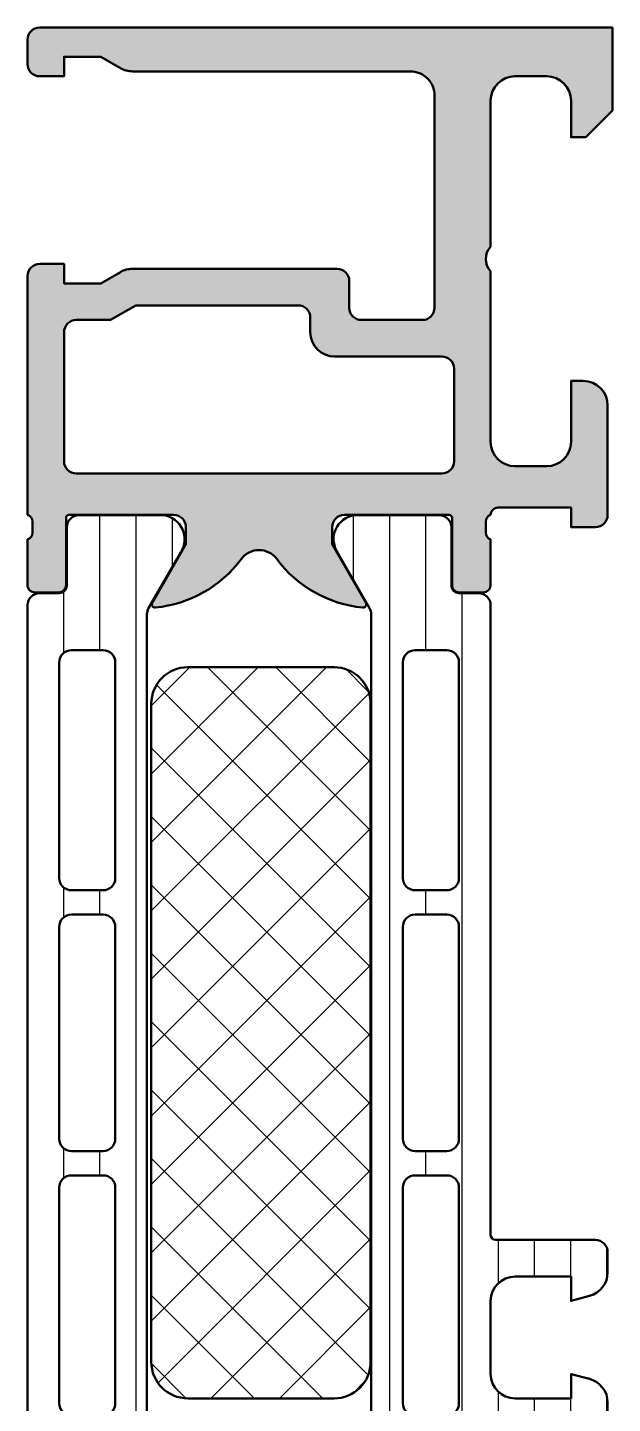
# Model space of a CAD drawing. Extents: x 0 to 49, y -95 to 75.
# Drawn here: x 0 to 24, y 18.5 to 75 of the extents above; entities that cross this region are included whole.
import ezdxf

# ---------------------------------------------------------------- set-up
doc = ezdxf.new("R2010")
doc.units = 0
for name, color, linetype, lineweight in [('0S-Alu contour', 7, 'Continuous', 50), ('0S-Alu hatch', 252, 'Continuous', 25), ('0S-Plastic contour', 254, 'Continuous', 50), ('0S-Plastic hatch', 253, 'Continuous', 25), ('0S-PT contour', 91, 'Continuous', 50), ('0S-PT hatch', 103, 'Continuous', 25)]:
    doc.layers.add(name, color=color, linetype=linetype, lineweight=lineweight)
pattern_1 = [(90, (0, 0), (-1.4859, 0), [])]

# ---------------------------------------------------------------- blocks, each defined once
blk = doc.blocks.new('367330__8F5F955E_AC65_4438_9811_DBC827B9E723_')
at = {"layer": '0S-PT hatch'}
h = blk.add_hatch(dxfattribs=at)
h.set_pattern_fill('ANSI37', color=256, scale=0.625, angle=90, style=0)
h.set_pattern_definition([(135, (0, 0), (-1.403165018917055, -1.403165018917055), []), (225, (0, 0), (1.403165018917055, -1.403165018917055), [])])
edge = h.paths.add_edge_path()
edge.add_arc((6.57767380267808, 47.25119923925621), 1.5, 90, 180)
edge.add_line((5.07767380267808, 47.25119923925621), (5.077673802678075, 20.25119923925622))
edge.add_arc((6.577673802678074, 20.25119923925622), 1.499999999999999, 180, 270)
edge.add_line((6.577673802678074, 18.75119923925621), (12.57767380267807, 18.75119923925621))
edge.add_arc((12.57767380267807, 20.25119923925622), 1.5, 269.9999999999999, 360)
edge.add_line((14.07767380267807, 20.25119923925622), (14.07767380267808, 47.25119923925621))
edge.add_arc((12.57767380267808, 47.25119923925621), 1.5, 0, 89.99999999999991)
edge.add_line((12.57767380267808, 48.75119923925621), (6.57767380267808, 48.75119923925621))
at = {"layer": '0S-PT contour', "color": 7}
for points in [[(12.57767380267808, 48.75119923925621), (6.57767380267808, 48.75119923925621)], [(5.07767380267808, 47.25119923925621), (5.077673802678075, 20.25119923925622)], [(14.07767380267807, 20.25119923925622), (14.07767380267808, 47.25119923925621)], [(6.577673802678074, 18.75119923925621), (12.57767380267807, 18.75119923925621)]]:
    blk.add_lwpolyline(points, dxfattribs=at)
for centre, radius, start, end in [((6.57767380267808, 47.25119923925621), 1.5, 90, 180), ((12.57767380267808, 47.25119923925621), 1.5, 0, 89.99999999999991), ((6.577673802678074, 20.25119923925622), 1.499999999999999, 180, 270), ((12.57767380267807, 20.25119923925622), 1.5, 269.9999999999999, 0)]:
    blk.add_arc(centre, radius, start, end, dxfattribs=at)
blk = doc.blocks.new('284029__112B1D0A_344D_4118_86FE_E40D09DBE733___904EAAC7_0597_4435_ABDF_BEF307A148AE_')
at = {"layer": '0S-Plastic hatch'}
h = blk.add_hatch(dxfattribs=at)
h.set_pattern_fill('ANSI31', color=256, scale=0.4680000000000001, angle=45, style=0)
h.set_pattern_definition(pattern_1)
edge = h.paths.add_edge_path()
edge.add_line((-0.0002396234800899, 51.2923665829539), (0.0008730658146567, 16.20987323126994))
edge.add_arc((0.5008703866745102, 16.20988866265423), 0.4999973210979823, 180.001768315893, 270.0023822799114)
edge.add_line((0.5008911758771977, 15.70989134198845), (1.311222508692105, 15.70991996840664))
edge.add_ellipse((1.311233374926423, 15.40991996860344), major_axis=(-0.2999999999999952, 0), ratio=1, start_angle=180.0020752978986, end_angle=270.00207529788577, ccw=False)
edge.add_line((1.611233374729626, 15.40993083483783), (1.610988354148806, 13.00993244145228))
edge.add_arc((2.110984331355042, 13.00994791207203), 0.4999959774455781, 180.0017728167248, 270.0023777790721)
edge.add_line((2.111005081224946, 12.50995193505702), (5.587546577030787, 12.5100785825211))
edge.add_arc((5.445200076149012, 13.4998915019918), 0.9999960709244801, 278.1836833497855, 392.7290913977266)
edge.add_line((6.28643314236926, 14.04055689774233), (4.967880712912856, 16.3241659869917))
edge.add_ellipse((5.400884374164901, 16.5741816451861), major_axis=(-0.5000000000000524, 0), ratio=1, start_angle=0.0021352027151237962, end_angle=30.00207189723028, ccw=False)
edge.add_line((4.900884374512044, 16.57416301202731), (4.899798062080973, 50.9284317676263))
edge.add_ellipse((5.399798061771674, 50.92844935524812), major_axis=(-0.5000000000000253, 0), ratio=1, start_angle=-29.997921301461815, end_angle=0.002015393048509395, ccw=False)
edge.add_line((4.966776290130999, 51.17843364532491), (6.285163287918043, 53.46213824658))
edge.add_arc((5.443891057259255, 54.00274270067447), 0.999996070924482, 327.2750591980466, 441.8204672459869)
edge.add_line((5.58616585417347, 54.9925659293509), (2.109624358367626, 54.9924392818868))
edge.add_arc((2.109639828987384, 54.49244330468058), 0.4999959774455675, 90.00177281669987, 180.0023777790715)
edge.add_line((1.609643851972377, 54.49242255481068), (1.610062732185175, 52.09242418547218))
edge.add_ellipse((1.310062732381969, 52.09241331923786), major_axis=(-0.2999999999999972, 0), ratio=1, start_angle=90.00207529788548, end_angle=180.0020752978986, ccw=False)
edge.add_line((1.310073598616285, 51.79241331943465), (0.4997422658013817, 51.79238469301645))
edge.add_arc((0.4997576971856851, 51.29238737215661), 0.4999973210979623, 90.00176831585983, 180.0023822800018)
edge = h.paths.add_edge_path()
edge.add_line((1.300321764398718, 40.101306686002), (1.300321764398718, 48.95131584127534))
edge.add_ellipse((1.800306505609649, 48.95131584128053), major_axis=(-0.4999847412109306, 0), ratio=1, start_angle=269.9999999999992, end_angle=360, ccw=False)
edge.add_line((1.800306505609655, 49.45130058249146), (3.100317186761999, 49.45130058249146))
edge.add_ellipse((3.100317186762006, 48.9512853237024), major_axis=(-0.5000152587890554, 0), ratio=1, start_angle=180, end_angle=270.0000000000008, ccw=False)
edge.add_line((3.600332445551062, 48.95128532369721), (3.600332445551062, 40.10130668600953))
edge.add_ellipse((3.100336084907739, 40.10130304665046), major_axis=(-0.4999963606565682, 0), ratio=1, start_angle=89.99958295740907, end_angle=180.0004170428646, ccw=False)
edge.add_line((3.100332445551062, 39.60130668600714), (1.800338339283145, 39.60130668600714))
edge.add_ellipse((1.80032176648634, 40.1013066878201), major_axis=(-0.5000000020876216, 0), ratio=1, start_angle=0, end_angle=90.00189910261571, ccw=False)
edge = h.paths.add_edge_path()
edge.add_line((1.300321764398704, 29.40130058248625), (1.300321764398718, 38.10130668600194))
edge.add_ellipse((1.800321764398718, 38.10130668600714), major_axis=(-0.5, 0), ratio=1, start_angle=270, end_angle=360, ccw=False)
edge.add_line((1.800321764398718, 38.60130668600714), (3.100332445551076, 38.60130668600715))
edge.add_ellipse((3.100332445551072, 38.10130668600716), major_axis=(-0.4999999999999929, 0), ratio=1, start_angle=180, end_angle=269.9999999999996, ccw=False)
edge.add_line((3.600332445551065, 38.10130668600195), (3.600332445551062, 29.40130058249147))
edge.add_ellipse((3.100332445551047, 29.40130058249147), major_axis=(-0.5000000000000142, 0), ratio=1, start_angle=90.000000001192, end_angle=180, ccw=False)
edge.add_line((3.10033244556145, 28.90130058249146), (1.80032176440912, 28.90130058249146))
edge.add_ellipse((1.800321764398704, 29.40130058249146), major_axis=(-0.5, 0), ratio=1, start_angle=0, end_angle=90.00000000119371, ccw=False)
edge = h.paths.add_edge_path()
edge.add_line((3.600332445540673, 27.4013005831899), (3.600332445540673, 18.5513066867056))
edge.add_ellipse((3.100336084897297, 18.55130304734897), major_axis=(-0.4999963606566215, 0), ratio=1, start_angle=89.99958295741521, end_angle=180.0004170428646, ccw=False)
edge.add_line((3.100332445540673, 18.05130668670559), (1.800338339272771, 18.0513066867056))
edge.add_ellipse((1.80032176647595, 18.55130668851857), major_axis=(-0.5000000020876216, 0), ratio=1, start_angle=0, end_angle=90.00189910261747, ccw=False)
edge.add_line((1.300321764388328, 18.55130668851857), (1.30032176438833, 27.40130058318471))
edge.add_ellipse((1.800321766545636, 27.40130058130726), major_axis=(-0.5000000021573064, 0), ratio=1, start_angle=269.99810091050426, end_angle=360, ccw=False)
edge.add_line((1.80033833922795, 27.9013005831899), (3.100332445540688, 27.90130058318992))
edge.add_ellipse((3.100336084897408, 27.40130422254666), major_axis=(-0.4999963606565109, 0), ratio=1, start_angle=179.9995829571355, end_angle=270.0004170425959, ccw=False)
at = {"layer": '0S-Alu contour', "color": 7}
for points in [[(1.800306505609655, 49.45130058249146), (3.100317186761999, 49.45130058249146)], [(1.300321764398718, 40.101306686002), (1.300321764398718, 48.95131584127534)], [(3.600332445551062, 48.95128532369721), (3.600332445551062, 40.10130668600953)], [(3.100332445551062, 39.60130668600714), (1.800338339283145, 39.60130668600714)], [(1.800321764398718, 38.60130668600714), (3.100332445551076, 38.60130668600715)], [(1.300321764398704, 29.40130058248625), (1.300321764398718, 38.10130668600194)], [(3.600332445551065, 38.10130668600195), (3.600332445551062, 29.40130058249147)], [(3.10033244556145, 28.90130058249146), (1.80032176440912, 28.90130058249146)], [(1.80033833922795, 27.9013005831899), (3.100332445540688, 27.90130058318992)], [(1.300321764388328, 18.55130668851857), (1.30032176438833, 27.40130058318471)], [(3.600332445540673, 27.4013005831899), (3.600332445540673, 18.5513066867056)], [(3.100332445540673, 18.05130668670559), (1.800338339272771, 18.0513066867056)]]:
    blk.add_lwpolyline(points, dxfattribs=at)
at = {"layer": '0S-Alu contour', "color": 7, "extrusion": (0, 0, -1)}
for centre, radius, start, end in [((-1.800306505609649, 48.95131584128053), 0.4999847412109306, 0, 90.00000000000078), ((-3.100317186762006, 48.9512853237024), 0.5000152587890554, 89.9999999999992, 180), ((-1.80032176648634, 40.1013066878201), 0.5000000020876216, 269.9981008973843, 0), ((-3.100336084907739, 40.10130304665046), 0.4999963606565682, 179.9995829571354, 270.000417042591), ((-1.800321764398718, 38.10130668600714), 0.5, 0, 90), ((-3.100332445551072, 38.10130668600716), 0.4999999999999929, 90.0000000000004, 180), ((-1.800321764398704, 29.40130058249146), 0.5, 269.9999999988063, 0), ((-3.100332445551047, 29.40130058249147), 0.5000000000000142, 180, 269.999999998808), ((-1.800321766545636, 27.40130058130726), 0.5000000021573064, 0, 90.00189908949572), ((-3.100336084897408, 27.40130422254666), 0.4999963606565109, 89.99958295740404, 180.0004170428646), ((-1.80032176647595, 18.55130668851857), 0.5000000020876216, 269.9981008973825, 0), ((-3.100336084897297, 18.55130304734897), 0.4999963606566215, 179.9995829571354, 270.0004170425849)]:
    blk.add_arc(centre, radius, start, end, dxfattribs=at)
at = {"layer": '0S-Plastic contour', "color": 7}
for points in [[(5.58616585417347, 54.9925659293509), (2.109624358367626, 54.9924392818868)], [(1.609643851972377, 54.49242255481068), (1.610062732185175, 52.09242418547218)], [(4.966776290130999, 51.17843364532491), (6.285163287918043, 53.46213824658)], [(1.310073598616285, 51.79241331943465), (0.4997422658013817, 51.79238469301645)], [(-0.0002396234800899, 51.2923665829539), (0.0008730658146567, 16.20987323126994)], [(4.900884374512044, 16.57416301202731), (4.899798062080973, 50.9284317676263)], [(6.28643314236926, 14.04055689774233), (4.967880712912856, 16.3241659869917)], [(0.5008911758771977, 15.70989134198845), (1.311222508692105, 15.70991996840664)], [(1.611233374729626, 15.40993083483783), (1.610988354148806, 13.00993244145228)], [(2.111005081224946, 12.50995193505702), (5.587546577030787, 12.5100785825211)]]:
    blk.add_lwpolyline(points, dxfattribs=at)
for centre, radius, start, end in [((2.109639828987384, 54.49244330468058), 0.4999959774455675, 90.00177281669987, 180.0023777790715), ((5.443891057259255, 54.00274270067447), 0.999996070924482, 327.2750591980466, 81.8204672459869), ((0.4997576971856851, 51.29238737215661), 0.4999973210979623, 90.00176831585983, 180.0023822800018), ((0.5008703866745102, 16.20988866265423), 0.4999973210979823, 180.001768315893, 270.0023822799114), ((5.445200076149012, 13.4998915019918), 0.9999960709244801, 278.1836833497855, 32.72909139772663), ((2.110984331355042, 13.00994791207203), 0.4999959774455781, 180.0017728167248, 270.0023777790721)]:
    blk.add_arc(centre, radius, start, end, dxfattribs=at)
at = {"layer": '0S-Plastic contour', "color": 7, "extrusion": (0, 0, -1)}
for centre, radius, start, end in [((-1.310062732381969, 52.09241331923786), 0.2999999999999972, 179.9979247021014, 269.9979247021145), ((-5.399798061771674, 50.92844935524812), 0.5000000000000253, 359.9979846069515, 29.99792130146178), ((-5.400884374164901, 16.5741816451861), 0.5000000000000524, 329.9979281027697, 359.9978647972849), ((-1.311233374926423, 15.40991996860344), 0.2999999999999952, 89.99792470211425, 179.9979247021014)]:
    blk.add_arc(centre, radius, start, end, dxfattribs=at)
blk = doc.blocks.new('284029__88561242_8E0D_4ED1_BE3E_5E181B8D6578___99E1D1AC_F0FD_4394_8F78_23F36FC692E9_')
at = {"layer": '0S-Plastic hatch'}
h = blk.add_hatch(dxfattribs=at)
h.set_pattern_fill('ANSI31', color=256, scale=0.4680000000000001, angle=45, style=0)
h.set_pattern_definition(pattern_1)
edge = h.paths.add_edge_path()
edge.add_line((14.09998869130261, 50.92833361702787), (14.10107500373369, 16.57406486142846))
edge.add_ellipse((13.60107500397679, 16.57404727382628), major_axis=(-0.5000000000662186, 0), ratio=1, start_angle=150.0020787003836, end_angle=180.0020153905168, ccw=False)
edge.add_line((14.03409677568285, 16.32406298373034), (12.71570977789662, 14.04035838247477))
edge.add_arc((13.55698200855539, 13.49975392838028), 0.9999960709244726, 147.2750591980459, 261.8204672459872)
edge.add_line((13.41470721164119, 12.50993069970387), (16.89124870744704, 12.51005734716796))
edge.add_arc((16.89123323682728, 13.01005332437419), 0.4999959774455675, 270.0017728167003, 360.0023777790716)
edge.add_line((17.39122921384228, 13.01007407424409), (17.39081033362949, 15.41007244358258))
edge.add_ellipse((17.6908103334327, 15.41008330981691), major_axis=(-0.299999999999997, 0), ratio=1, start_angle=-89.99792470211378, end_angle=0.002075297898500139, ccw=False)
edge.add_line((17.69079946719838, 15.71008330962011), (18.50113080001328, 15.71011193603832))
edge.add_arc((18.50111536862897, 16.21010925689816), 0.499997321097973, 270.0017683158605, 360.0023822800018)
edge.add_line((19.00111268929475, 16.21013004610164), (19.0024332342847, 17.05120229122875))
edge.add_ellipse((19.20243323428467, 17.05120229122876), major_axis=(-0.1999999999999744, 0), ratio=1, start_angle=269.99999999999693, end_angle=360, ccw=False)
edge.add_line((19.20243323428468, 17.25120229122874), (23.30243323427305, 17.25120229122873))
edge.add_arc((23.30243323427306, 17.75120229122872), 0.4999999999999894, 269.9999999999984, 360)
edge.add_line((23.80243323427305, 17.75120229122872), (23.8024332342726, 18.58195151458679))
edge.add_arc((22.80243323427312, 18.58195151458676), 0.9999999999994706, 0, 74.99999999891885)
edge.add_line((23.06125227939373, 19.54787734087043), (22.30243323427317, 19.75120229122868))
edge.add_line((22.30243323427317, 19.75120229122868), (22.30243323427305, 18.75120229122873))
edge.add_line((22.30243323427305, 18.75120229122873), (20.0024332342847, 18.75120229122873))
edge.add_ellipse((20.00414248000591, 19.75532877543037), major_axis=(-1.004127938958014, 0), ratio=1, start_angle=0.23408772131568867, end_angle=89.9024699846799, ccw=False)
edge.add_line((19.000022921558, 19.75122632025457), (19.00002292155801, 22.75110467439828))
edge.add_ellipse((20.00414226812573, 22.74707631855113), major_axis=(-1.004127427074081, 0), ratio=1, start_angle=270.0975179750854, end_angle=359.7701403215128, ccw=False)
edge.add_line((20.00243323428465, 23.75120229122874), (22.30243323427306, 23.75120229122874))
edge.add_line((22.30243323427306, 23.75120229122874), (22.30243323427306, 22.75120229122874))
edge.add_line((22.30243323427306, 22.75120229122874), (23.06125227939372, 22.95452724155691))
edge.add_arc((22.80243323427294, 23.92045306784114), 1.000000000000049, 285.0000000010824, 360)
edge.add_line((23.80243323427299, 23.92045306784114), (23.802433234273, 24.75120229122879))
edge.add_arc((23.30243323427307, 24.7512022912288), 0.4999999999999325, 0, 90.0000000000016)
edge.add_line((23.30243323427305, 25.25120229122873), (19.20243323428476, 25.25120229122874))
edge.add_ellipse((19.20416178718005, 25.455375387072), major_axis=(-0.2041804127758895, 0), ratio=1, start_angle=1.1558689438190868, end_angle=89.5149389342775, ccw=False)
edge.add_line((19.00002292155801, 25.45125658823265), (19, 51.29262339778482))
edge.add_arc((18.5000026791402, 51.29260796640055), 0.4999973210979268, 0.0017683158931002, 90.0023822799165)
edge.add_line((18.49998188993747, 51.79260528706628), (17.68965055712254, 51.79257666064811))
edge.add_ellipse((17.68963969088826, 52.09257666045132), major_axis=(-0.3000000000000112, 0), ratio=1, start_angle=0.002075297898500139, end_angle=90.0020752978794, ccw=False)
edge.add_line((17.38963969108504, 52.09256579421694), (17.38988471166585, 54.49256418760248))
edge.add_arc((16.88988873445959, 54.49254871698271), 0.4999959774455923, 0.0017728167248697, 90.00237777907167)
edge.add_line((16.88986798458969, 54.99254469399774), (13.41332648878387, 54.99241804653365))
edge.add_arc((13.55567298966561, 54.00260512706299), 0.9999960709244472, 98.18368334978396, 212.7290913977288)
edge.add_line((12.71443992344541, 53.46193973131244), (14.0329923529018, 51.17833064206305))
edge.add_ellipse((13.59998869163545, 50.92831498386519), major_axis=(-0.5000000000141661, 0), ratio=1, start_angle=180.0021352030565, end_angle=210.0020718967539, ccw=False)
edge = h.paths.add_edge_path()
edge.add_line((17.70055130142632, 48.95118994235431), (17.70055130142633, 40.10119604587005))
edge.add_ellipse((17.20055129926904, 40.10119604774748), major_axis=(-0.5000000021572859, 0), ratio=1, start_angle=89.99810091050148, end_angle=180, ccw=False)
edge.add_line((17.2005347265867, 39.60119604586484), (15.90054062027396, 39.60119604586484))
edge.add_ellipse((15.90053698091721, 40.10119240650809), major_axis=(-0.4999963606564967, 0), ratio=1, start_angle=-0.000417042864683026, end_angle=90.00041704259922, ccw=False)
edge.add_line((15.40054062027396, 40.10119604586716), (15.40054062027398, 48.95118994234916))
edge.add_ellipse((15.90053698091736, 48.95119358170578), major_axis=(-0.4999963606566228, 0), ratio=1, start_angle=-90.00041704258331, end_angle=0.00041704286462618256, ccw=False)
edge.add_line((15.90054062027397, 49.45118994234916), (17.20053472654187, 49.45118994234916))
edge.add_ellipse((17.20055129933873, 48.9511899405362), major_axis=(-0.5000000020876145, 0), ratio=1, start_angle=180, end_angle=270.00189910262196, ccw=False)
edge = h.paths.add_edge_path()
edge.add_line((17.70055130141595, 38.10119604656852), (17.70055130141594, 29.40118994305283))
edge.add_ellipse((17.20055130141596, 29.4011899430476), major_axis=(-0.4999999999999787, 0), ratio=1, start_angle=89.9999999999975, end_angle=180, ccw=False)
edge.add_line((17.20055130141594, 28.90118994304762), (15.90054062026359, 28.90118994304764))
edge.add_ellipse((15.90054062026358, 29.40118994304762), major_axis=(-0.4999999999999858, 0), ratio=1, start_angle=0, end_angle=90.0000000000008, ccw=False)
edge.add_line((15.4005406202636, 29.40118994304762), (15.40054062026359, 38.10119604656851))
edge.add_ellipse((15.9005406202636, 38.1011960465633), major_axis=(-0.5000000000000107, 0), ratio=1, start_angle=270.00000000119184, end_angle=360, ccw=False)
edge.add_line((15.9005406202532, 38.6011960465633), (17.20055130140553, 38.60119604656331))
edge.add_ellipse((17.20055130141595, 38.1011960465633), major_axis=(-0.5000000000000071, 0), ratio=1, start_angle=180, end_angle=270.00000000119405, ccw=False)
edge = h.paths.add_edge_path()
edge.add_line((17.70055130141594, 27.40118994305277), (17.70055130141594, 18.55118078777943))
edge.add_ellipse((17.20056656020501, 18.55118078777423), major_axis=(-0.4999847412109304, 0), ratio=1, start_angle=89.9999999999996, end_angle=180, ccw=False)
edge.add_line((17.20056656020501, 18.0511960465633), (15.90055587905266, 18.0511960465633))
edge.add_ellipse((15.90055587905266, 18.55121130535237), major_axis=(-0.5000152587890625, 0), ratio=1, start_angle=0, end_angle=90, ccw=False)
edge.add_line((15.4005406202636, 18.55121130535237), (15.4005406202636, 27.40118994304763))
edge.add_ellipse((15.90053698090691, 27.40119358240433), major_axis=(-0.4999963606565571, 0), ratio=1, start_angle=-90.00041704259212, end_angle=0.00041704286462618256, ccw=False)
edge.add_line((15.9005406202636, 27.90118994304764), (17.20053472653152, 27.90118994304763))
edge.add_ellipse((17.20055129932833, 27.40118994123467), major_axis=(-0.5000000020876109, 0), ratio=1, start_angle=180, end_angle=270.0018991026167, ccw=False)
at = {"layer": '0S-Alu contour', "color": 7}
for points in [[(15.90054062027397, 49.45118994234916), (17.20053472654187, 49.45118994234916)], [(15.40054062027396, 40.10119604586716), (15.40054062027398, 48.95118994234916)], [(17.70055130142632, 48.95118994235431), (17.70055130142633, 40.10119604587005)], [(17.2005347265867, 39.60119604586484), (15.90054062027396, 39.60119604586484)], [(15.9005406202532, 38.6011960465633), (17.20055130140553, 38.60119604656331)], [(15.4005406202636, 29.40118994304762), (15.40054062026359, 38.10119604656851)], [(17.70055130141595, 38.10119604656852), (17.70055130141594, 29.40118994305283)], [(17.20055130141594, 28.90118994304762), (15.90054062026359, 28.90118994304764)], [(15.9005406202636, 27.90118994304764), (17.20053472653152, 27.90118994304763)], [(15.4005406202636, 18.55121130535237), (15.4005406202636, 27.40118994304763)], [(17.70055130141594, 27.40118994305277), (17.70055130141594, 18.55118078777943)], [(17.20056656020501, 18.0511960465633), (15.90055587905266, 18.0511960465633)]]:
    blk.add_lwpolyline(points, dxfattribs=at)
at = {"layer": '0S-Alu contour', "color": 7, "extrusion": (0, 0, -1)}
for centre, radius, start, end in [((-15.90053698091736, 48.95119358170578), 0.4999963606566228, 359.9995829571354, 90.00041704258331), ((-17.20055129933873, 48.9511899405362), 0.5000000020876145, 89.99810089737804, 180), ((-15.90053698091721, 40.10119240650809), 0.4999963606564967, 269.9995829574008, 0.0004170428646345), ((-17.20055129926904, 40.10119604774748), 0.5000000021572859, 180, 270.0018990894985), ((-15.9005406202636, 38.1011960465633), 0.5000000000000107, 0, 89.99999999880818), ((-17.20055130141595, 38.1011960465633), 0.5000000000000071, 89.99999999880595, 180), ((-15.90054062026358, 29.40118994304762), 0.4999999999999858, 269.9999999999992, 0), ((-17.20055130141596, 29.4011899430476), 0.4999999999999787, 180, 270.0000000000025), ((-15.90053698090691, 27.40119358240433), 0.4999963606565571, 359.9995829571354, 90.00041704259226), ((-17.20055129932833, 27.40118994123467), 0.5000000020876109, 89.99810089738334, 180), ((-15.90055587905266, 18.55121130535237), 0.5000152587890625, 270, 0), ((-17.20056656020501, 18.55118078777423), 0.4999847412109304, 180, 270.0000000000004)]:
    blk.add_arc(centre, radius, start, end, dxfattribs=at)
at = {"layer": '0S-Plastic contour', "color": 7}
for points in [[(16.88986798458969, 54.99254469399774), (13.41332648878387, 54.99241804653365)], [(17.38963969108504, 52.09256579421694), (17.38988471166585, 54.49256418760248)], [(12.71443992344541, 53.46193973131244), (14.0329923529018, 51.17833064206305)], [(18.49998188993747, 51.79260528706628), (17.68965055712254, 51.79257666064811)], [(14.09998869130261, 50.92833361702787), (14.10107500373369, 16.57406486142846)], [(19.00002292155801, 25.45125658823265), (19, 51.29262339778482)], [(23.30243323427305, 25.25120229122873), (19.20243323428476, 25.25120229122874)], [(23.80243323427299, 23.92045306784114), (23.802433234273, 24.75120229122879)], [(20.00243323428465, 23.75120229122874), (22.30243323427306, 23.75120229122874), (22.30243323427306, 22.75120229122874), (23.06125227939372, 22.95452724155691)], [(19.000022921558, 19.75122632025457), (19.00002292155801, 22.75110467439828)], [(23.06125227939373, 19.54787734087043), (22.30243323427317, 19.75120229122868), (22.30243323427305, 18.75120229122873), (20.0024332342847, 18.75120229122873)], [(23.80243323427305, 17.75120229122872), (23.8024332342726, 18.58195151458679)], [(19.00111268929475, 16.21013004610164), (19.0024332342847, 17.05120229122875)], [(19.20243323428468, 17.25120229122874), (23.30243323427305, 17.25120229122873)], [(14.03409677568285, 16.32406298373034), (12.71570977789662, 14.04035838247477)], [(17.39122921384228, 13.01007407424409), (17.39081033362949, 15.41007244358258)], [(17.69079946719838, 15.71008330962011), (18.50113080001328, 15.71011193603832)], [(13.41470721164119, 12.50993069970387), (16.89124870744704, 12.51005734716796)]]:
    blk.add_lwpolyline(points, dxfattribs=at)
for centre, radius, start, end in [((13.55567298966561, 54.00260512706299), 0.9999960709244472, 98.18368334978396, 212.7290913977288), ((16.88988873445959, 54.49254871698271), 0.4999959774455923, 0.0017728167248697, 90.00237777907167), ((18.5000026791402, 51.29260796640055), 0.4999973210979268, 0.0017683158931002, 90.0023822799165), ((23.30243323427307, 24.7512022912288), 0.4999999999999325, 0, 90.0000000000016), ((22.80243323427294, 23.92045306784114), 1.000000000000049, 285.0000000010824, 0), ((22.80243323427312, 18.58195151458676), 0.9999999999994706, 0, 74.99999999891885), ((23.30243323427306, 17.75120229122872), 0.4999999999999894, 269.9999999999984, 0), ((18.50111536862897, 16.21010925689816), 0.499997321097973, 270.0017683158605, 0.0023822800018465), ((13.55698200855539, 13.49975392838028), 0.9999960709244726, 147.2750591980459, 261.8204672459872), ((16.89123323682728, 13.01005332437419), 0.4999959774455675, 270.0017728167003, 0.0023777790715539)]:
    blk.add_arc(centre, radius, start, end, dxfattribs=at)
at = {"layer": '0S-Plastic contour', "color": 7, "extrusion": (0, 0, -1)}
for centre, radius, start, end in [((-17.68963969088826, 52.09257666045132), 0.3000000000000112, 269.9979247021206, 359.9979247021015), ((-13.59998869163545, 50.92831498386519), 0.5000000000141661, 149.9979281032461, 179.9978647969435), ((-19.20416178718005, 25.455375387072), 0.2041804127758895, 270.4850610657225, 358.8441310561809), ((-20.00414226812573, 22.74707631855113), 1.004127427074081, 0.2298596784871673, 89.90248202491459), ((-20.00414248000591, 19.75532877543037), 1.004127938958014, 270.0975300153201, 359.7659122786843), ((-19.20243323428467, 17.05120229122876), 0.1999999999999744, 0, 90.00000000000306), ((-13.60107500397679, 16.57404727382628), 0.5000000000662186, 179.9979846094832, 209.9979212996164), ((-17.6908103334327, 15.41008330981691), 0.299999999999997, 359.9979247021015, 89.99792470211386)]:
    blk.add_arc(centre, radius, start, end, dxfattribs=at)
blk = doc.blocks.new('347760__35E1B156_3A0D_46F9_BBFA_B0E5335B926E_')
at = {"layer": '0S-Alu hatch'}
h = blk.add_hatch(color=256, dxfattribs=at)
edge = h.paths.add_edge_path()
edge.add_line((0.0007557708267995, 64.80029392242432), (-0.0007557708267996, 55.00001525878907))
edge.add_ellipse((-0.0795922173698468, 54.73249466679594), major_axis=(-0.2788950563274423, 0), ratio=1, start_angle=178.8354106259032, end_angle=253.58012358050752, ccw=False)
edge.add_line((0.1992452291732086, 54.72682625879757), (0.1992452291732028, 54.27323225879757))
edge.add_ellipse((-0.0796228664699625, 54.26757159932051), major_axis=(-0.2789255417371469, 0), ratio=1, start_angle=106.4245945553543, end_angle=181.1628700728881, ccw=False)
edge.add_line((-0.0007557708267966, 54.00002825879757), (-0.0007557708267964, 52.12001725878906))
edge.add_arc((0.2992442291732027, 52.12001725878907), 0.299999999999999, 180, 270.0000000000003)
edge.add_line((0.2992442291732044, 51.82001725878907), (1.279218548215989, 51.82001725878905))
edge.add_arc((1.279218548215987, 52.12001725878906), 0.3000000000000043, 270.0000000000005, 360)
edge.add_line((1.579218548215991, 52.12001725878906), (1.57921854821599, 54.88001525878907))
edge.add_ellipse((1.699218548215991, 54.88001525878907), major_axis=(-0.1200000000000012, 0), ratio=1, start_angle=270, end_angle=360, ccw=False)
edge.add_line((1.699218548215991, 55.00001525878907), (5.999244229173198, 55.00001525878906))
edge.add_ellipse((5.999244229173198, 54.50001525878906), major_axis=(-0.5, 0), ratio=1, start_angle=180, end_angle=270, ccw=False)
edge.add_line((6.499244229173198, 54.50001525878906), (6.499244229173198, 53.80001525878906))
edge.add_line((6.499244229173198, 53.80001525878906), (5.120523892061947, 51.41179277119559))
edge.add_arc((5.237364013821502, 51.33813504343736), 0.1381197846483023, 147.7720668596305, 275.6225775507926)
edge.add_arc((4.761020987999381, 56.17662412063685), 4.999999999999987, 275.6225775507937, 323.4274303596849)
edge.add_ellipse((9.499327660751064, 52.66116542013177), major_axis=(-0.9000000000000056, 0), ratio=1, start_angle=216.5740457331555, end_angle=323.4274303596848, ccw=False)
edge.add_arc((14.23754376429231, 56.17674619094936), 4.999999999999991, 216.5740457331553, 264.3774224492065)
edge.add_arc((13.76120073847022, 51.33825711374985), 0.1381197846482887, 264.3774224492028, 392.227933140373)
edge.add_line((13.87804086022976, 51.41191484150808), (12.49932052311852, 53.80013732910156))
edge.add_line((12.49932052311852, 53.80013732910156), (12.49932052311852, 54.50013732910156))
edge.add_ellipse((12.99932052311852, 54.50013732910156), major_axis=(-0.5000000000000018, 0), ratio=1, start_angle=269.9999999999996, end_angle=360, ccw=False)
edge.add_line((12.99932052311852, 55.00013732910156), (17.29934616305726, 55.00013732910156))
edge.add_ellipse((17.29934616305726, 54.88013732910156), major_axis=(-0.1200000000000045, 0), ratio=1, start_angle=180, end_angle=269.9999999999983, ccw=False)
edge.add_line((17.41934616305726, 54.88013732910156), (17.41934616305727, 52.12013922802698))
edge.add_arc((17.71934616305727, 52.12013922802698), 0.2999999999999971, 180, 270.0000000000007)
edge.add_line((17.71934616305727, 51.82013922802699), (18.69932048210005, 51.82013922802699))
edge.add_arc((18.69932048210005, 52.12013922802699), 0.3000000000000043, 270.0000000000013, 360)
edge.add_line((18.99932048210005, 52.12013922802699), (18.99932048210005, 54.0001502280355))
edge.add_ellipse((19.07818757774321, 54.26769356855844), major_axis=(-0.2789255417371423, 0), ratio=1, start_angle=-1.1628700728862214, end_angle=73.57540544464621, ccw=False)
edge.add_line((18.79931948210005, 54.2733542280355), (18.79931948210004, 54.7269482280355))
edge.add_ellipse((19.07815692864312, 54.73261663603387), major_axis=(-0.2788950563274662, 0), ratio=1, start_angle=-73.58012358050672, end_angle=1.16458937409692, ccw=False)
edge.add_ellipse((19.29932052312098, 55.00000298069966), major_axis=(-0.3000000710581477, 0), ratio=1, start_angle=269.999999999523, end_angle=359.9743606543114, ccw=False)
edge.add_line((19.29932052312348, 55.30000305175781), (22.3002696197982, 55.30000305175781))
edge.add_line((22.3002696197982, 55.30000305175781), (22.3002696197982, 54.5))
edge.add_line((22.3002696197982, 54.5), (23.3002696197982, 54.5))
edge.add_arc((23.30025380534014, 55.00001581445806), 0.5000158147081488, 270.0018121460877, 359.9981878538209)
edge.add_line((23.8002696197982, 54.9999999999992), (23.8002696197982, 59.50001525878906))
edge.add_arc((22.8002578479451, 59.49998822785085), 1.000011772218434, 0.0015487404524305, 89.99932553044015)
edge.add_line((22.8002696197982, 60.49999999999999), (22.3002696197982, 60.5))
edge.add_line((22.3002696197982, 60.5), (22.3002696197982, 58.00001525878906))
edge.add_ellipse((21.30024979665037, 58.0000350819369), major_axis=(-1.000019823344309, 0), ratio=1, start_angle=90.00113576019311, end_angle=179.9988642393878, ccw=False)
edge.add_line((21.3002696197982, 57.00001525878906), (20.00025130925132, 57.00001525878906))
edge.add_ellipse((20.00027831076672, 58.00004226030445), major_axis=(-1.000027001879922, 0), ratio=1, start_angle=0.0015470310149794386, end_angle=89.9984529689001, ccw=False)
edge.add_line((19.00025130925132, 58.00001525879054), (19.00025130925132, 65))
edge.add_ellipse((19.5253730495928, 65.5), major_axis=(-0.7250881616598496, 0), ratio=1, start_angle=-43.596184623423596, end_angle=43.596184623423824, ccw=False)
edge.add_line((19.00025130925132, 66), (19.00025130925132, 72.00001525878906))
edge.add_ellipse((20.00031753426304, 71.99994903377736), major_axis=(-1.000066227204441, 0), ratio=1, start_angle=270.00379416239525, end_angle=359.9962058376001, ccw=False)
edge.add_line((20.00025130925132, 73.00001525878906), (21.30028487858727, 73.00001525878906))
edge.add_ellipse((21.30021264851894, 71.99995828849553), major_axis=(-1.00005697290197, 0), ratio=1, start_angle=180.0032639710669, end_angle=269.99586175769485, ccw=False)
edge.add_line((22.30026961979819, 72.00001525878679), (22.30026961979819, 70.5))
edge.add_line((22.30026961979819, 70.5), (22.90027572331382, 70.5))
edge.add_line((22.90027572331382, 70.5), (24.00025130925133, 71.60000610351562))
edge.add_line((24.00025130925133, 71.60000610351562), (24.00025130925133, 75))
edge.add_line((24.00025130925133, 75), (0.5, 75))
edge.add_arc((0.5, 74.5), 0.5, 90, 180)
edge.add_line((-1e-16, 74.5), (-1e-16, 73.50054931640625))
edge.add_arc((0.4999999999999998, 73.50054931640625), 0.4999999999999999, 180, 269.9999999999999)
edge.add_line((0.4999999999999995, 73.00054931640625), (1.500678555345075, 73.00054931640625))
edge.add_line((1.500678555345075, 73.00054931640625), (1.500678555345075, 73.80047607421875))
edge.add_line((1.500678555345075, 73.80047607421875), (3.000678555345074, 73.80047607421875))
edge.add_line((3.000678555345074, 73.80047607421875), (3.807955856331315, 73.33439777289827))
edge.add_arc((4.307953067879388, 74.2004247865902), 1.000000000000008, 240.0001844823233, 270.0050236226736)
edge.add_line((4.308040746635308, 73.20042479043397), (15.70024825749351, 73.20142364501953))
edge.add_ellipse((15.70025394060528, 72.20142932813128), major_axis=(-0.9999943169043829, 0), ratio=1, start_angle=179.9996743796409, end_angle=270.00032562016963, ccw=False)
edge.add_line((16.70024825749352, 72.20142364501622), (16.70024825749351, 63.5))
edge.add_ellipse((16.20023244303545, 63.50001581445806), major_axis=(-0.5000158147081523, 0), ratio=1, start_angle=90.00181214608858, end_angle=179.9981878538209, ccw=False)
edge.add_line((16.20024825749352, 63), (13.70024825749351, 63))
edge.add_ellipse((13.70023282083686, 63.49998456334335), major_axis=(-0.4999845635816515, 0), ratio=1, start_angle=-0.0017689652212879992, end_angle=90.0017689651653, ccw=False)
edge.add_line((13.2002482574935, 63.5000000000005), (13.20024825749351, 64.59982299804688))
edge.add_arc((12.70020626537541, 64.59978100592878), 0.5000419938812874, 0.0048115382486798, 89.99518846182487)
edge.add_line((12.70024825749351, 65.09982299804688), (4.307936684544264, 65.09982299804688))
edge.add_arc((4.307936684544267, 64.09982299804688), 0.9999999999999857, 90.00000000000017, 120.0003505565147)
edge.add_line((3.807931385893771, 64.9658453426324), (3.000678555345072, 64.49977111816406))
edge.add_line((3.000678555345072, 64.49977111816406), (1.500678555345076, 64.49977111816406))
edge.add_line((1.500678555345076, 64.49977111816406), (1.500678555345075, 65.30021667480467))
edge.add_line((1.500678555345075, 65.30021667480467), (0.5007558029647066, 65.30021667480467))
edge.add_arc((0.5007551867213723, 64.80021725303229), 0.4999994217727807, 89.99992938363391, 179.9912143246818)
edge = h.paths.add_edge_path()
edge.add_line((3.403007046556012, 63), (4.442237393235702, 63.60000610351562))
edge.add_line((4.442237393235702, 63.60000610351562), (11.10024215397789, 63.60000610351562))
edge.add_ellipse((11.10025759063454, 63.10002154017228), major_axis=(-0.4999845635816444, 0), ratio=1, start_angle=179.9982310347787, end_angle=270.0017689651655, ccw=False)
edge.add_line((11.60024215397789, 63.10000610351513), (11.60024215397789, 62.50001525878906))
edge.add_arc((12.60027445180935, 62.50003992700868), 1.00003229813571, 180.0014133389158, 269.9981495303361)
edge.add_line((12.60024215397788, 61.50000762939453), (17.00026656804039, 61.50001525878906))
edge.add_ellipse((17.00027688815093, 61.00002557889961), major_axis=(-0.4999896799959595, 0), ratio=1, start_angle=179.9988173777202, end_angle=270.00118262196514, ccw=False)
edge.add_line((17.50026656804038, 61.00001525878901), (17.50026656804038, 57.20001220703125))
edge.add_ellipse((17.00028709570797, 57.19999167936366), major_axis=(-0.4999794727538154, 0), ratio=1, start_angle=89.9976476059914, end_angle=180.0023523941473, ccw=False)
edge.add_line((17.00026656804039, 56.70001220703125), (1.999259487962262, 56.70001220703125))
edge.add_ellipse((1.999265158938236, 57.20001787800722), major_axis=(-0.5000056710081328, 0), ratio=1, start_angle=0.0006498372912915329, end_angle=89.99935016139239, ccw=False)
edge.add_line((1.499259487962263, 57.20001220703295), (1.499259487962262, 62.5))
edge.add_ellipse((1.999290647944146, 62.49996884001811), major_axis=(-0.5000311609527675, 0), ratio=1, start_angle=270.00357044838853, end_angle=359.9964295514798, ccw=False)
edge.add_line((1.999259487962262, 62.99999999999999), (3.403007046556012, 63))
at = {"layer": '0S-Alu contour', "color": 7}
for points in [[(22.30026961979819, 72.00001525878679), (22.30026961979819, 70.5), (22.90027572331382, 70.5), (24.00025130925133, 71.60000610351562), (24.00025130925133, 75), (0.5, 75)], [(-1e-16, 74.5), (-1e-16, 73.50054931640625)], [(0.4999999999999995, 73.00054931640625), (1.500678555345075, 73.00054931640625), (1.500678555345075, 73.80047607421875), (3.000678555345074, 73.80047607421875), (3.807955856331315, 73.33439777289827)], [(4.308040746635308, 73.20042479043397), (15.70024825749351, 73.20142364501953)], [(20.00025130925132, 73.00001525878906), (21.30028487858727, 73.00001525878906)], [(16.70024825749352, 72.20142364501622), (16.70024825749351, 63.5)], [(19.00025130925132, 66), (19.00025130925132, 72.00001525878906)], [(3.807931385893771, 64.9658453426324), (3.000678555345072, 64.49977111816406), (1.500678555345076, 64.49977111816406), (1.500678555345075, 65.30021667480467), (0.5007558029647066, 65.30021667480467)], [(12.70024825749351, 65.09982299804688), (4.307936684544264, 65.09982299804688)], [(19.00025130925132, 58.00001525879054), (19.00025130925132, 65)], [(0.0007557708267995, 64.80029392242432), (-0.0007557708267996, 55.00001525878907)], [(13.2002482574935, 63.5000000000005), (13.20024825749351, 64.59982299804688)], [(3.403007046556012, 63), (4.442237393235702, 63.60000610351562), (11.10024215397789, 63.60000610351562)], [(1.999259487962262, 62.99999999999999), (3.403007046556012, 63)], [(11.60024215397789, 63.10000610351513), (11.60024215397789, 62.50001525878906)], [(16.20024825749352, 63), (13.70024825749351, 63)], [(1.499259487962263, 57.20001220703295), (1.499259487962262, 62.5)], [(12.60024215397788, 61.50000762939453), (17.00026656804039, 61.50001525878906)], [(17.50026656804038, 61.00001525878901), (17.50026656804038, 57.20001220703125)], [(22.8002696197982, 60.49999999999999), (22.3002696197982, 60.5), (22.3002696197982, 58.00001525878906)], [(23.8002696197982, 54.9999999999992), (23.8002696197982, 59.50001525878906)], [(17.00026656804039, 56.70001220703125), (1.999259487962262, 56.70001220703125)], [(21.3002696197982, 57.00001525878906), (20.00025130925132, 57.00001525878906)], [(1.579218548215991, 52.12001725878906), (1.57921854821599, 54.88001525878907)], [(1.699218548215991, 55.00001525878907), (5.999244229173198, 55.00001525878906)], [(12.99932052311852, 55.00013732910156), (17.29934616305726, 55.00013732910156)], [(17.41934616305726, 54.88013732910156), (17.41934616305727, 52.12013922802698)], [(19.29932052312348, 55.30000305175781), (22.3002696197982, 55.30000305175781), (22.3002696197982, 54.5), (23.3002696197982, 54.5)], [(0.1992452291732086, 54.72682625879757), (0.1992452291732028, 54.27323225879757)], [(6.499244229173198, 54.50001525878906), (6.499244229173198, 53.80001525878906), (5.120523892061947, 51.41179277119559)], [(13.87804086022976, 51.41191484150808), (12.49932052311852, 53.80013732910156), (12.49932052311852, 54.50013732910156)], [(18.79931948210005, 54.2733542280355), (18.79931948210004, 54.7269482280355)], [(-0.0007557708267966, 54.00002825879757), (-0.0007557708267964, 52.12001725878906)], [(18.99932048210005, 52.12013922802699), (18.99932048210005, 54.0001502280355)], [(0.2992442291732044, 51.82001725878907), (1.279218548215989, 51.82001725878905)], [(17.71934616305727, 51.82013922802699), (18.69932048210005, 51.82013922802699)]]:
    blk.add_lwpolyline(points, dxfattribs=at)
for centre, radius, start, end in [((0.5, 74.5), 0.5, 90, 180), ((0.4999999999999998, 73.50054931640625), 0.4999999999999999, 180, 269.9999999999999), ((4.307953067879388, 74.2004247865902), 1.000000000000008, 240.0001844823233, 270.0050236226736), ((0.5007551867213723, 64.80021725303229), 0.4999994217727807, 89.99992938363391, 179.9912143246818), ((4.307936684544267, 64.09982299804688), 0.9999999999999857, 90.00000000000017, 120.0003505565147), ((12.70020626537541, 64.59978100592878), 0.5000419938812874, 0.0048115382486798, 89.99518846182487), ((12.60027445180935, 62.50003992700868), 1.00003229813571, 180.0014133389158, 269.9981495303361), ((22.8002578479451, 59.49998822785085), 1.000011772218434, 0.0015487404524305, 89.99932553044015), ((23.30025380534014, 55.00001581445806), 0.5000158147081488, 270.0018121460877, 359.9981878538209), ((4.761020987999381, 56.17662412063685), 4.999999999999987, 275.6225775507937, 323.4274303596849), ((14.23754376429231, 56.17674619094936), 4.999999999999991, 216.5740457331553, 264.3774224492065), ((0.2992442291732027, 52.12001725878907), 0.299999999999999, 180, 270.0000000000003), ((1.279218548215987, 52.12001725878906), 0.3000000000000043, 270.0000000000005, 0), ((17.71934616305727, 52.12013922802698), 0.2999999999999971, 180, 270.0000000000007), ((18.69932048210005, 52.12013922802699), 0.3000000000000043, 270.0000000000013, 0), ((5.237364013821502, 51.33813504343736), 0.1381197846483023, 147.7720668596305, 275.6225775507926), ((13.76120073847022, 51.33825711374985), 0.1381197846482887, 264.3774224492028, 32.22793314037303)]:
    blk.add_arc(centre, radius, start, end, dxfattribs=at)
at = {"layer": '0S-Alu contour', "color": 7, "extrusion": (0, 0, -1)}
for centre, radius, start, end in [((-15.70025394060528, 72.20142932813128), 0.9999943169043829, 89.99967437983037, 180.0003256203592), ((-20.00031753426304, 71.99994903377736), 1.000066227204441, 0.0037941623998963, 89.99620583760476), ((-21.30021264851894, 71.99995828849553), 1.00005697290197, 90.00413824230516, 179.9967360289331), ((-19.5253730495928, 65.5), 0.7250881616598496, 316.4038153765763, 43.5961846234237), ((-11.10025759063454, 63.10002154017228), 0.4999845635816444, 89.99823103483448, 180.0017689652214), ((-13.70023282083686, 63.49998456334335), 0.4999845635816515, 269.9982310348347, 0.0017689652213805), ((-16.20023244303545, 63.50001581445806), 0.5000158147081523, 180.0018121461791, 269.9981878539114), ((-1.999290647944146, 62.49996884001811), 0.5000311609527675, 0.0035704485201943, 89.99642955161148), ((-17.00027688815093, 61.00002557889961), 0.4999896799959595, 89.99881737803486, 180.0011826222798), ((-20.00027831076672, 58.00004226030445), 1.000027001879922, 270.0015470310999, 359.998452968985), ((-21.30024979665037, 58.0000350819369), 1.000019823344309, 180.0011357606123, 269.9988642398069), ((-1.999265158938236, 57.20001787800722), 0.5000056710081328, 270.0006498386076, 359.9993501627087), ((-17.00028709570797, 57.19999167936366), 0.4999794727538154, 179.9976476058527, 270.0023523940086), ((0.0795922173698468, 54.73249466679594), 0.2788950563274423, 106.4198764194925, 181.1645893740969), ((-1.699218548215991, 54.88001525878907), 0.1200000000000012, 0, 90), ((-5.999244229173198, 54.50001525878906), 0.5, 90, 180), ((-12.99932052311852, 54.50013732910156), 0.5000000000000018, 0, 90.0000000000004), ((-17.29934616305726, 54.88013732910156), 0.1200000000000045, 90.0000000000017, 180), ((-19.07815692864312, 54.73261663603387), 0.2788950563274662, 358.8354106259031, 73.58012358050672), ((-19.29932052312098, 55.00000298069966), 0.3000000710581477, 0.0256393456885807, 90.00000000047697), ((0.0796228664699625, 54.26757159932051), 0.2789255417371469, 178.8371299271119, 253.5754054446457), ((-19.07818757774321, 54.26769356855844), 0.2789255417371423, 286.4245945553538, 1.162870072886224), ((-9.499327660751064, 52.66116542013177), 0.9000000000000056, 36.57256964031519, 143.4259542668445)]:
    blk.add_arc(centre, radius, start, end, dxfattribs=at)
blk = doc.blocks.new('367330__8872B666_D568_4EFA_82E3_10C1DA2E9864_')
at = {"layer": '0S-Alu contour', "color": 7}
blk.add_blockref('347760__35E1B156_3A0D_46F9_BBFA_B0E5335B926E_', (0, 0), dxfattribs=at)
at = {"layer": '0S-Plastic contour', "color": 7}
for name in ['284029__112B1D0A_344D_4118_86FE_E40D09DBE733___904EAAC7_0597_4435_ABDF_BEF307A148AE_', '284029__88561242_8E0D_4ED1_BE3E_5E181B8D6578___99E1D1AC_F0FD_4394_8F78_23F36FC692E9_']:
    blk.add_blockref(name, (0, 0), dxfattribs=at)
at = {"layer": '0S-PT contour', "color": 7}
blk.add_blockref('367330__8F5F955E_AC65_4438_9811_DBC827B9E723_', (0, 0), dxfattribs=at)

msp = doc.modelspace()

# ---------------------------------------------------------------- block references
at = {"layer": '0S-Alu contour', "color": 7}
msp.add_blockref('367330__8872B666_D568_4EFA_82E3_10C1DA2E9864_', (0, 0), dxfattribs=at)

doc.saveas('drawing.dxf')
